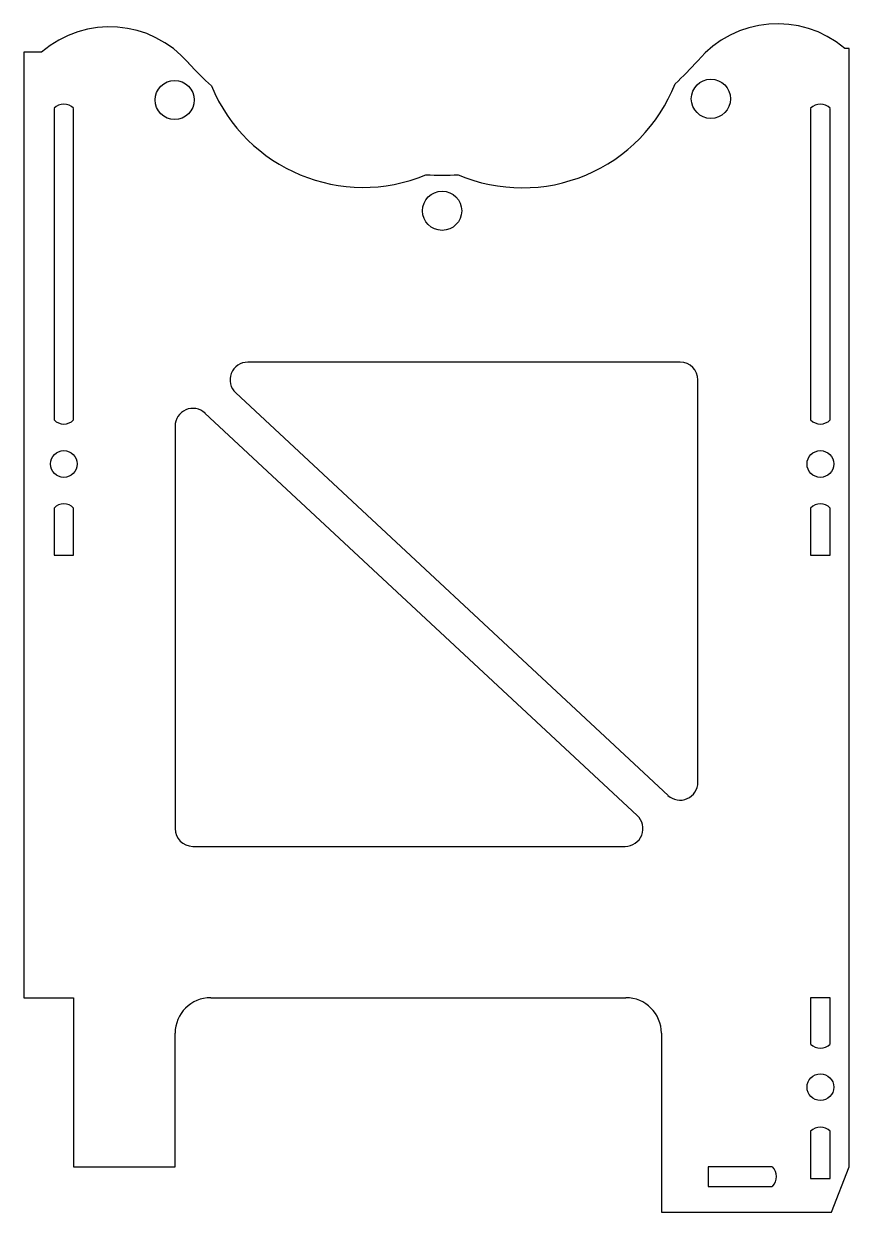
# Model space of a CAD drawing. Header units: millimetres. Extents: x -47 to 46, y -99 to 35.
import ezdxf

# ---------------------------------------------------------------- set-up
doc = ezdxf.new("R2010")
doc.units = ezdxf.units.MM

msp = doc.modelspace()

# ---------------------------------------------------------------- linework, layer by layer
at = {"color": 7, "linetype": 'Continuous', "lineweight": 25}
for p, q in [((-47, 31.32), (-47, -74.89)), ((-45, 31.32), (-47, 31.32)), ((45.74, 31.74), (45.23, 31.74)), ((45.74, -93.89), (45.74, 31.74)), ((-43.6, 25.01), (-43.6, -9.99)), ((-41.4, -9.99), (-41.4, 25.01)), ((41.4, 25.01), (41.4, -9.99)), ((43.6, -9.99), (43.6, 25.01)), ((26.74, -3.5), (-21.83, -3.5)), ((28.74, -50.7), (28.74, -5.5)), ((-23.19, -6.96), (25.38, -52.17)), ((21.93, -54.43), (-26.64, -9.22)), ((-30, -10.69), (-30, -55.89)), ((-43.6, -19.89), (-43.6, -25.19)), ((-41.4, -25.19), (-41.4, -19.89)), ((41.4, -19.89), (41.4, -25.19)), ((43.6, -25.19), (43.6, -19.89)), ((-43.6, -25.19), (-41.4, -25.19)), ((41.4, -25.19), (43.6, -25.19)), ((-28, -57.89), (20.57, -57.89)), ((-47, -74.89), (-41.4, -74.89)), ((-41.4, -74.89), (-41.4, -93.89)), ((-26, -74.89), (20.64, -74.89)), ((43.6, -74.89), (41.4, -74.89)), ((41.4, -74.89), (41.4, -80.09)), ((43.6, -80.09), (43.6, -74.89)), ((-30, -93.89), (-30, -78.89)), ((24.64, -78.89), (24.64, -98.99)), ((41.4, -89.89), (41.4, -95.19)), ((43.6, -95.19), (43.6, -89.89)), ((-41.4, -93.89), (-30, -93.89)), ((29.9, -93.89), (29.9, -96.09)), ((37.1, -93.89), (29.9, -93.89)), ((43.74, -98.99), (45.74, -93.89)), ((29.9, -96.09), (37.1, -96.09)), ((41.4, -95.19), (43.6, -95.19)), ((24.64, -98.99), (43.74, -98.99))]:
    msp.add_line(p, q, dxfattribs=at)
for centre, radius in [((-30.05, 25.95), 2.2), ((30.2, 26.08), 2.2), ((0, 13.5), 2.2), ((-42.5, -14.94), 1.5), ((42.5, -14.94), 1.5), ((42.5, -84.94), 1.5)]:
    msp.add_circle(centre, radius, dxfattribs=at)
for centre, radius, start, end in [((-37.35, 22.44), 11.72, 40.7442, 130.7442), ((37.67, 22.79), 11.72, 49.7944, 139.7944), ((0, 56), 38.5, 222.3035, 227.6965), ((0, 56), 38.5, 312.8421, 318.2351), ((-8.87, 34.59), 18.45, 202.5011, 292.5011), ((9.01, 34.53), 18.45, 247.016, 338.5203), ((-42.5, 23.91), 1.56, 45, 135), ((42.5, 23.91), 1.56, 45, 135), ((0, 56), 38.5, 267.3057, 272.6943), ((-21.83, -5.5), 2, 90, 227.0572), ((26.74, -5.5), 2, 0, 90), ((-28, -10.69), 2, 47.0572, 180), ((-42.5, -8.89), 1.56, 225, 315), ((42.5, -8.89), 1.56, 225, 315), ((-42.5, -20.99), 1.56, 45, 135), ((42.5, -20.99), 1.56, 45, 135), ((26.74, -50.7), 2, 227.0572, 0), ((20.57, -55.89), 2, 270, 47.0572), ((-28, -55.89), 2, 180, 270), ((-26, -78.89), 4, 90, 180), ((20.64, -78.89), 4, 0, 90), ((42.5, -78.99), 1.56, 225, 315), ((42.5, -90.99), 1.56, 45, 135), ((36, -94.99), 1.56, 315, 45)]:
    msp.add_arc(centre, radius, start, end, dxfattribs=at)

doc.saveas('drawing.dxf')
